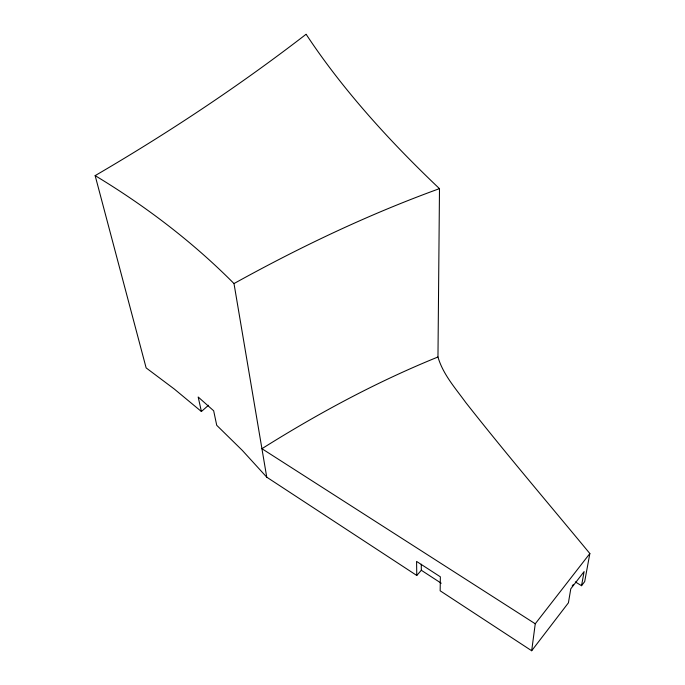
<?xml version="1.0" encoding="UTF-8"?>
<svg xmlns="http://www.w3.org/2000/svg" width="685" height="685" viewBox="0 0 685 685"><rect width="100%" height="100%" fill="white"/><g stroke="black" fill="none" stroke-linecap="round" stroke-linejoin="round"><path stroke-width="1.03" d="M575.331 581.925L581.539 585.701L584.682 581.599L589.853 553.54C548.334 503.304 506.001 453.71 465.723 402.463C455.362 388.147 442.964 374.31 437.963 356.996L439.496 188.632C368.453 214.371 300.064 247.011 233.996 283.564L266.748 477.18L416.771 575.46L421.326 570.271L421.275 564.243M416.771 575.46L416.583 561.426L440.361 576.821L440.155 590.787L531.68 650.75L535.259 623.787L589.853 553.54M581.539 585.701L584.108 571.573L570.785 588.826L568.413 602.826L531.68 650.75M572.198 585.983L573.448 584.356M439.47 188.64A3504.665 842.439 14.1 0 1 306.118 34.25C239.048 86.01 168.296 132.916 95.147 175.625L146.136 367.905L174.281 389.02L201.399 411.514L208.523 405.237M437.963 356.996C376.536 381.887 318.003 413.475 261.927 448.701L535.259 623.787M95.147 175.625C145.434 206.005 192.579 241.822 233.996 283.564M421.326 570.271L441.226 583.226M266.748 477.18L242.319 450.396L216.725 425.299L213.669 410.786L198.17 396.983L201.399 411.514"/></g></svg>
